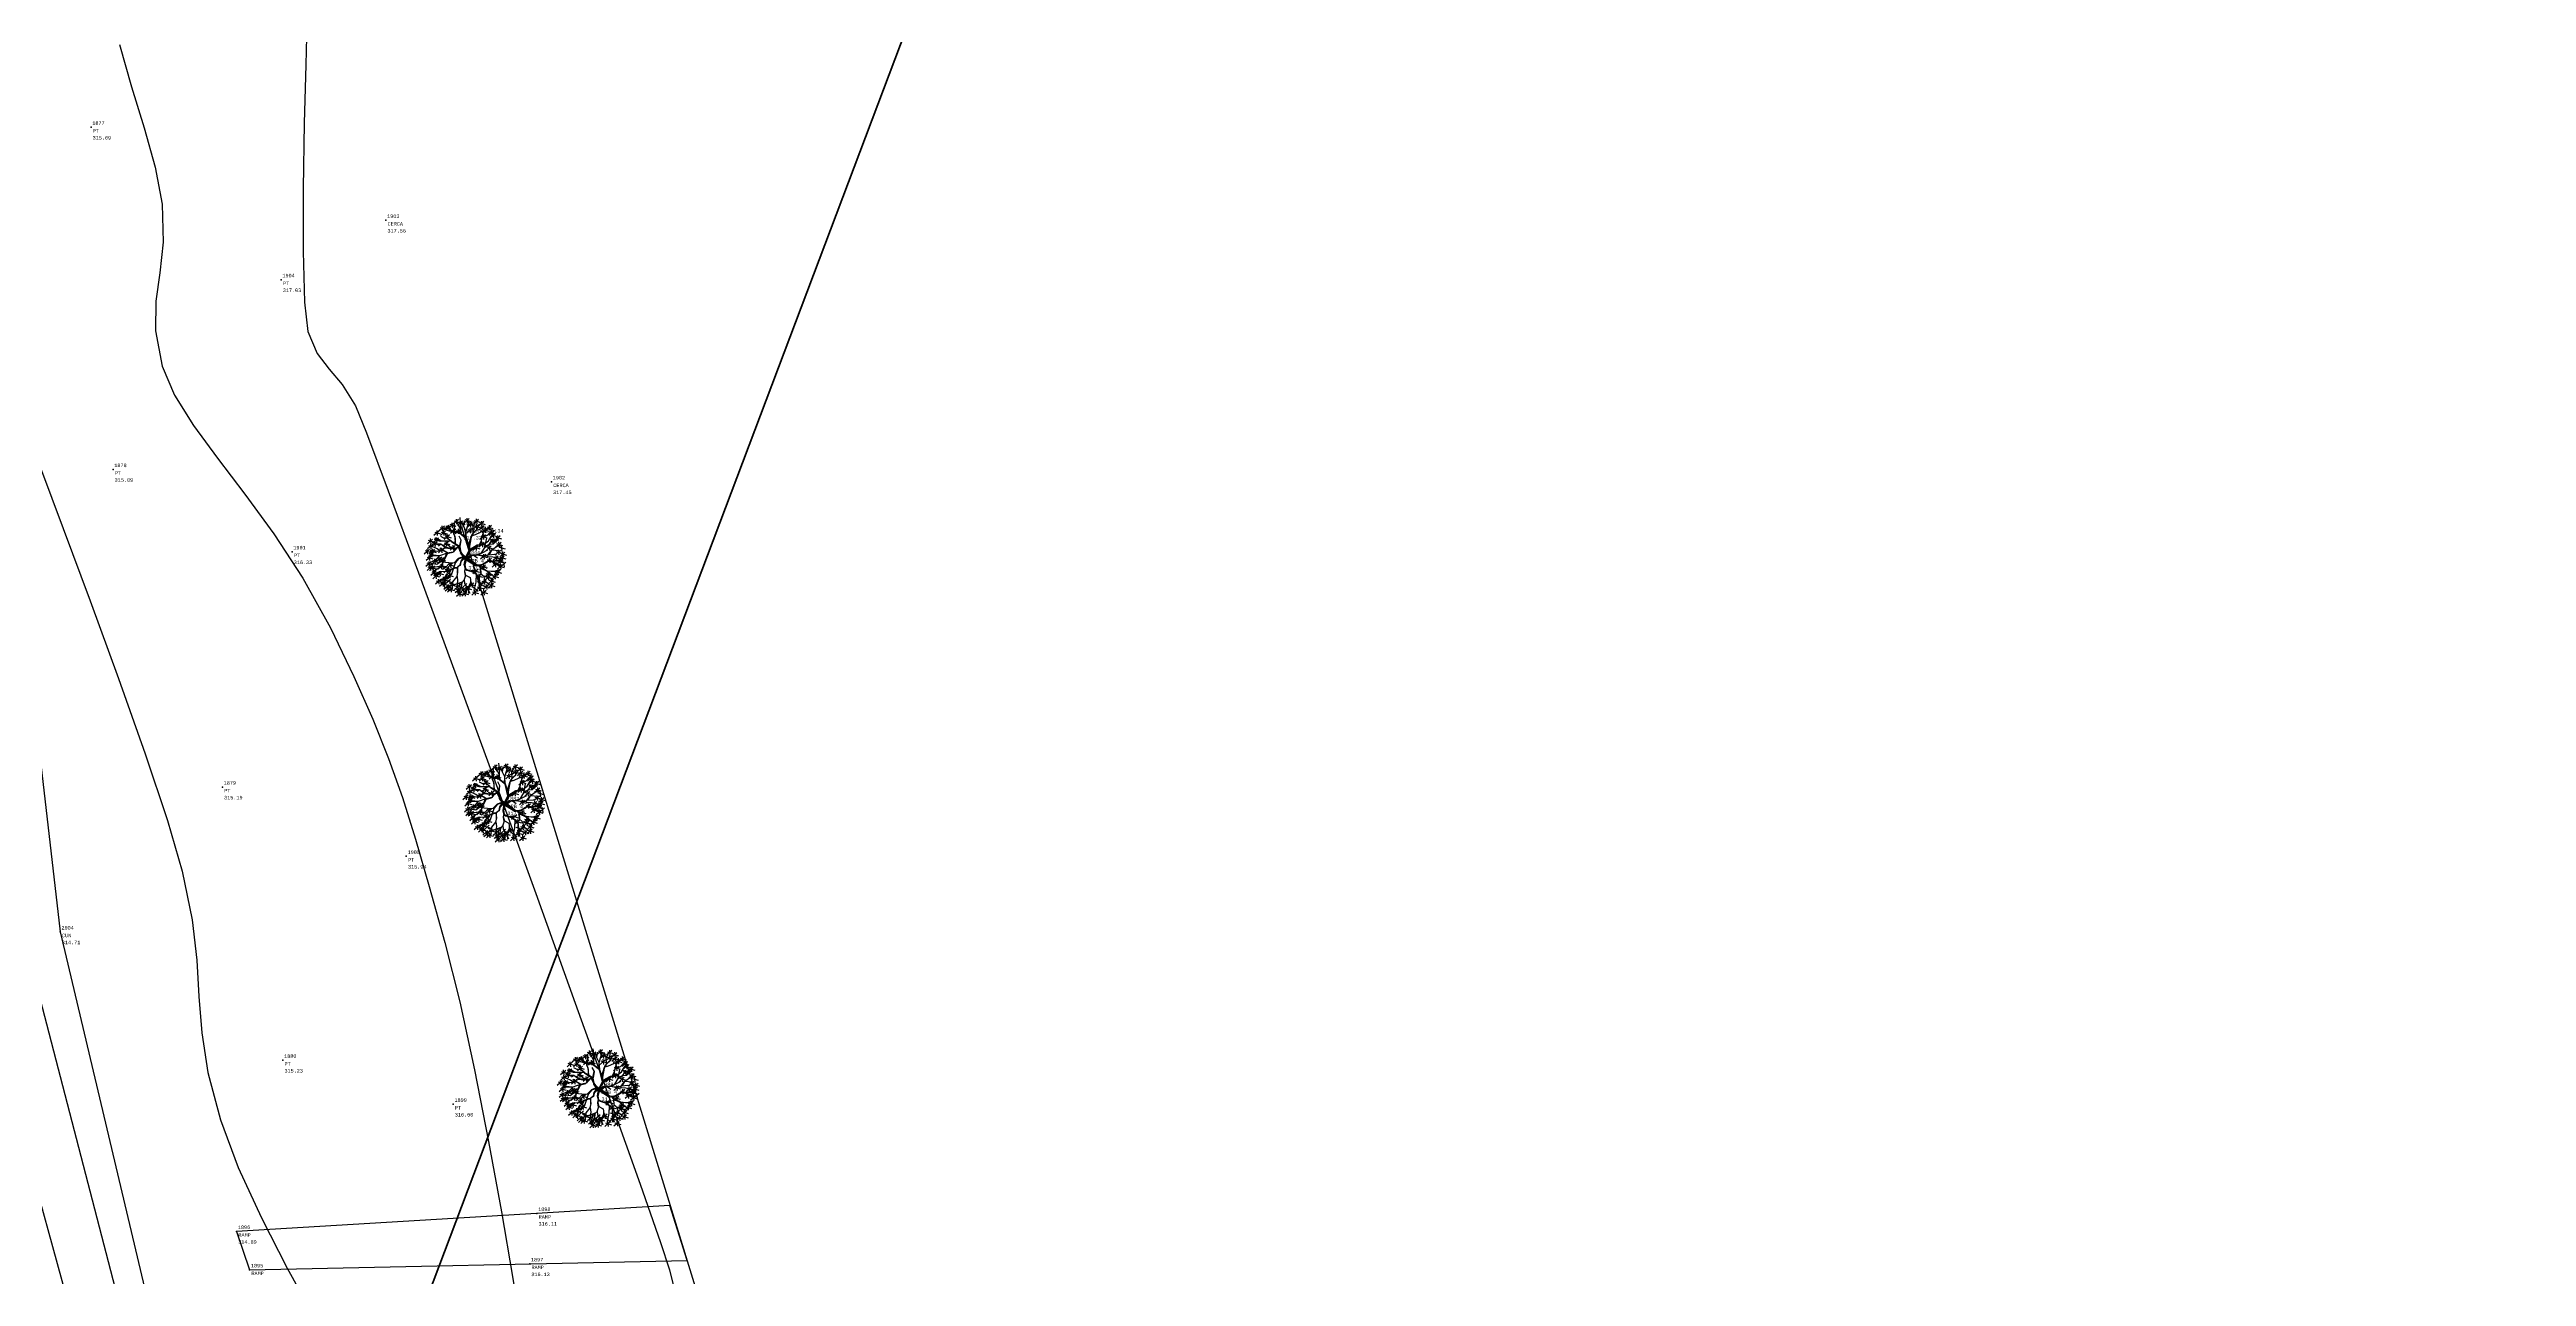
# Model space of a CAD drawing. Header units: metres. Extents: x 5050628 to 5051715, y 2427226 to 2427693.
# Drawn here: x 5051138.74 to 5051173.52, y 2427525.9 to 2427543.13 of the extents above; entities that cross this region are included whole.
import ezdxf
from ezdxf.enums import TextEntityAlignment as Align

# ---------------------------------------------------------------- set-up
doc = ezdxf.new("R2010")
doc.units = ezdxf.units.M
for name, color, linetype in [('ARBOLES', 3, 'Continuous'), ('C-TOPO-MINR-N', 11, 'Continuous'), ('Cuneta N', 150, 'Continuous'), ('CVL_PUNTO', 2, 'Continuous'), ('CVL_PUNTO_COR', 2, 'Continuous'), ('CVL_PUNTO_NUM', 2, 'Continuous'), ('Paramento', 7, 'Continuous'), ('Rampa', 253, 'Continuous'), ('Vía', 40, 'Continuous')]:
    doc.layers.add(name, color=color, linetype=linetype)
doc.layers.add('Red Media Tension', color=6, linetype='Continuous', lineweight=100)
doc.styles.add('MONOTXT4', font='monotxt4.shx')

# ---------------------------------------------------------------- blocks, each defined once
blk = doc.blocks.new('ar-2')
at = {"layer": 'ARBOLES'}
for p, q in [((28.786, 111.965), (28.579, 111.782)), ((28.613, 111.92), (28.846, 111.848)), ((28.69, 111.982), (28.714, 111.782)), ((28.994, 112.147), (28.788, 111.964)), ((28.821, 112.102), (29.055, 112.03)), ((29.043, 111.964), (28.837, 111.781)), ((28.87, 111.919), (29.104, 111.847)), ((28.899, 112.164), (28.922, 111.964)), ((28.948, 111.981), (28.971, 111.781)), ((29.159, 112.15), (28.953, 111.966)), ((29.24, 111.943), (28.972, 112.031)), ((28.986, 112.105), (29.22, 112.033)), ((29.064, 112.167), (29.087, 111.966)), ((29.381, 112.272), (29.175, 112.089)), ((29.208, 112.227), (29.442, 112.155)), ((29.442, 112.04), (29.235, 111.857)), ((29.269, 111.995), (29.502, 111.923)), ((29.286, 112.289), (29.309, 112.089)), ((29.552, 112.413), (29.346, 112.23)), ((29.401, 112.088), (29.364, 112.162)), ((29.379, 112.368), (29.613, 112.296)), ((29.632, 112.027), (29.426, 111.844)), ((29.457, 112.43), (29.48, 112.23)), ((29.459, 111.982), (29.692, 111.91)), ((29.716, 112.36), (29.509, 112.177)), ((29.537, 112.044), (29.56, 111.844)), ((29.543, 112.315), (29.776, 112.243)), ((29.603, 112.491), (29.626, 112.29)), ((29.982, 112.455), (29.776, 112.272)), ((29.809, 112.411), (30.043, 112.339)), ((29.887, 112.473), (29.91, 112.272)), ((30.096, 112.061), (29.889, 111.878)), ((30.099, 112.288), (29.893, 112.105)), ((29.923, 112.016), (30.156, 111.944)), ((29.926, 112.243), (30.16, 112.171)), ((30, 112.078), (30.023, 111.878)), ((30.004, 112.305), (30.027, 112.105)), ((30.344, 112.212), (30.137, 112.029)), ((30.353, 112.423), (30.146, 112.24)), ((30.171, 112.168), (30.404, 112.095)), ((30.18, 112.379), (30.413, 112.306)), ((30.248, 112.23), (30.271, 112.029)), ((30.257, 112.441), (30.28, 112.24)), ((30.555, 112.339), (30.348, 112.155)), ((30.566, 112.171), (30.36, 111.988)), ((30.382, 112.294), (30.615, 112.222)), ((30.393, 112.127), (30.627, 112.054)), ((30.434, 111.919), (30.446, 112)), ((30.459, 112.356), (30.482, 112.155)), ((30.471, 112.189), (30.494, 111.988)), ((30.694, 112.066), (30.488, 111.883)), ((30.521, 112.021), (30.755, 111.949)), ((30.599, 112.083), (30.622, 111.883)), ((30.86, 112.173), (30.654, 111.99)), ((30.687, 112.129), (30.921, 112.056)), ((30.743, 112.051), (30.977, 111.979)), ((30.963, 111.971), (30.756, 111.788)), ((30.765, 112.191), (30.788, 111.99)), ((30.79, 111.926), (31.023, 111.854)), ((30.867, 111.988), (30.89, 111.788)), ((28.4, 111.227), (28.194, 111.044)), ((28.227, 111.182), (28.46, 111.11)), ((28.48, 110.97), (28.274, 110.787)), ((28.305, 111.244), (28.328, 111.044)), ((28.307, 110.925), (28.541, 110.853)), ((28.528, 111.641), (28.322, 111.457)), ((28.536, 111.431), (28.33, 111.248)), ((28.355, 111.596), (28.589, 111.524)), ((28.363, 111.387), (28.597, 111.315)), ((28.569, 111.108), (28.363, 110.925)), ((28.385, 110.987), (28.408, 110.787)), ((28.603, 111.231), (28.396, 111.048)), ((28.43, 111.186), (28.663, 111.114)), ((28.433, 111.658), (28.456, 111.457)), ((28.441, 111.449), (28.464, 111.248)), ((28.474, 111.126), (28.497, 110.925)), ((28.703, 111.533), (28.497, 111.35)), ((28.507, 111.248), (28.53, 111.048)), ((28.68, 111.44), (28.53, 111.502)), ((28.764, 111.682), (28.558, 111.499)), ((28.608, 111.55), (28.631, 111.35)), ((28.669, 111.7), (28.692, 111.499)), ((28.875, 110.925), (28.669, 110.742)), ((28.964, 111.276), (28.758, 111.092)), ((28.78, 110.942), (28.803, 110.742)), ((28.869, 111.293), (28.892, 111.092)), ((28.885, 110.919), (28.908, 110.719)), ((29.153, 111.542), (28.947, 111.359)), ((28.98, 111.498), (29.214, 111.426)), ((29.198, 111.809), (28.992, 111.626)), ((29.025, 111.764), (29.259, 111.692)), ((29.058, 111.56), (29.081, 111.359)), ((29.29, 111.272), (29.084, 111.452)), ((29.103, 111.827), (29.126, 111.626)), ((29.426, 111.381), (29.22, 111.198)), ((29.253, 111.336), (29.486, 111.264)), ((29.331, 111.398), (29.354, 111.198)), ((30.16, 111.33), (30.393, 111.258)), ((30.237, 111.392), (30.26, 111.192)), ((30.572, 111.509), (30.366, 111.326)), ((30.399, 111.465), (30.632, 111.392)), ((30.638, 111.025), (30.432, 110.841)), ((30.449, 111.764), (30.683, 111.692)), ((30.465, 110.98), (30.699, 110.908)), ((30.477, 111.527), (30.5, 111.326)), ((30.527, 111.827), (30.55, 111.626)), ((30.543, 111.042), (30.566, 110.841)), ((30.603, 111.328), (30.677, 111.671)), ((30.85, 111.375), (30.644, 111.192)), ((30.677, 111.33), (30.911, 111.258)), ((30.755, 111.392), (30.778, 111.192)), ((30.808, 111.591), (31.042, 111.519)), ((31.017, 111.865), (30.81, 111.682)), ((30.844, 111.82), (31.077, 111.748)), ((30.857, 111.782), (30.956, 111.857)), ((30.921, 111.882), (30.945, 111.682)), ((31.128, 110.97), (30.922, 110.787)), ((31.2, 111.764), (30.994, 111.581)), ((31.222, 111.198), (31.016, 111.015)), ((31.027, 111.72), (31.261, 111.648)), ((31.239, 111.509), (31.033, 111.326)), ((31.033, 110.987), (31.056, 110.787)), ((31.049, 111.153), (31.283, 111.081)), ((31.066, 111.465), (31.3, 111.392)), ((31.094, 111.372), (31.231, 111.378)), ((31.105, 111.782), (31.128, 111.581)), ((31.127, 111.215), (31.15, 111.015)), ((31.144, 111.527), (31.167, 111.326)), ((31.368, 110.97), (31.162, 110.787)), ((31.164, 111.32), (31.398, 111.248)), ((31.394, 111.125), (31.188, 110.942)), ((31.195, 110.925), (31.428, 110.853)), ((31.221, 111.081), (31.455, 111.009)), ((31.242, 111.382), (31.265, 111.182)), ((31.273, 110.987), (31.296, 110.787)), ((31.299, 111.143), (31.322, 110.942)), ((28.468, 110.742), (28.262, 110.559)), ((28.295, 110.697), (28.529, 110.625)), ((28.513, 110.584), (28.307, 110.401)), ((28.34, 110.539), (28.574, 110.467)), ((28.373, 110.759), (28.396, 110.559)), ((28.608, 110.578), (28.402, 110.395)), ((28.418, 110.601), (28.441, 110.401)), ((28.435, 110.533), (28.669, 110.461)), ((28.669, 110.386), (28.463, 110.203)), ((28.699, 110.836), (28.493, 110.653)), ((28.513, 110.595), (28.536, 110.395)), ((28.526, 110.791), (28.759, 110.719)), ((28.738, 110.254), (28.532, 110.071)), ((28.565, 110.21), (28.798, 110.138)), ((28.574, 110.403), (28.597, 110.203)), ((28.604, 110.853), (28.627, 110.653)), ((28.848, 110.035), (28.641, 109.852)), ((28.643, 110.272), (28.666, 110.071)), ((28.675, 109.99), (28.908, 109.918)), ((28.897, 110.351), (28.69, 110.168)), ((28.702, 110.88), (28.936, 110.808)), ((28.724, 110.306), (28.957, 110.234)), ((28.953, 110.629), (28.747, 110.446)), ((28.752, 110.053), (28.776, 109.852)), ((28.98, 110.902), (28.774, 110.719)), ((28.78, 110.585), (29.013, 110.513)), ((28.801, 110.368), (28.825, 110.168)), ((28.807, 110.857), (29.041, 110.785)), ((29.013, 109.94), (28.807, 109.757)), ((29.048, 110.123), (28.842, 109.94)), ((28.858, 110.647), (28.881, 110.446)), ((28.875, 110.078), (29.109, 110.006)), ((28.918, 109.957), (28.941, 109.757)), ((28.953, 110.14), (28.976, 109.94)), ((29.183, 110.491), (28.977, 110.308)), ((29.01, 110.446), (29.243, 110.374)), ((29.237, 110.04), (29.031, 109.856)), ((29.064, 109.995), (29.297, 109.923)), ((29.088, 110.508), (29.111, 110.308)), ((29.113, 110.228), (29.346, 110.156)), ((29.32, 110.686), (29.114, 110.503)), ((29.147, 110.641), (29.381, 110.569)), ((29.225, 110.703), (29.248, 110.503)), ((30.328, 110.446), (30.122, 110.263)), ((30.155, 110.402), (30.389, 110.329)), ((30.449, 110.246), (30.243, 110.063)), ((30.276, 110.201), (30.51, 110.129)), ((30.294, 109.956), (30.527, 109.884)), ((30.354, 110.263), (30.377, 110.063)), ((30.627, 110.614), (30.421, 110.43)), ((30.65, 110.024), (30.444, 109.841)), ((30.454, 110.569), (30.687, 110.497)), ((30.477, 109.979), (30.71, 109.907)), ((30.532, 110.631), (30.555, 110.43)), ((30.555, 110.041), (30.578, 109.841)), ((30.811, 110.324), (30.605, 110.14)), ((30.811, 110.191), (30.605, 110.008)), ((30.638, 110.279), (30.872, 110.207)), ((30.868, 110.88), (30.662, 110.697)), ((30.716, 110.341), (30.739, 110.14)), ((30.716, 110.208), (30.739, 110.008)), ((30.944, 110.051), (30.738, 109.868)), ((30.771, 110.006), (31.004, 109.934)), ((30.773, 110.897), (30.796, 110.697)), ((30.849, 110.068), (30.872, 109.868)), ((31.078, 110.24), (30.872, 110.057)), ((31.089, 110.713), (30.883, 110.53)), ((30.883, 110.226), (31.007, 110.065)), ((30.905, 110.195), (31.138, 110.123)), ((30.916, 110.668), (31.15, 110.596)), ((30.983, 110.257), (31.006, 110.057)), ((30.994, 110.73), (31.017, 110.53)), ((31.2, 110.407), (30.994, 110.224)), ((31.276, 110.82), (31.07, 110.637)), ((31.301, 110.632), (31.094, 110.449)), ((31.103, 110.776), (31.336, 110.704)), ((31.105, 110.425), (31.128, 110.224)), ((31.128, 110.587), (31.361, 110.515)), ((31.181, 110.838), (31.204, 110.637)), ((31.205, 110.649), (31.228, 110.449)), ((31.433, 110.725), (31.227, 110.542)), ((31.338, 110.742), (31.361, 110.542)), ((28.84, 109.895), (29.074, 109.823)), ((28.974, 109.92), (28.997, 109.72)), ((29.186, 109.821), (28.979, 109.638)), ((29.235, 109.753), (29.028, 109.57)), ((29.09, 109.838), (29.113, 109.638)), ((29.331, 109.718), (29.124, 109.535)), ((29.139, 109.77), (29.162, 109.57)), ((29.158, 109.673), (29.391, 109.601)), ((29.181, 109.913), (29.414, 109.841)), ((29.23, 109.845), (29.463, 109.773)), ((29.235, 109.735), (29.259, 109.535)), ((29.603, 109.817), (29.397, 109.634)), ((29.459, 109.65), (29.692, 109.578)), ((29.684, 109.547), (29.478, 109.364)), ((29.508, 109.835), (29.531, 109.634)), ((29.511, 109.502), (29.745, 109.43)), ((29.514, 109.523), (29.632, 109.679)), ((29.537, 109.712), (29.56, 109.512)), ((29.581, 109.897), (29.605, 109.696)), ((29.589, 109.564), (29.612, 109.364)), ((29.654, 109.673), (29.887, 109.601)), ((29.887, 109.874), (29.681, 109.691)), ((29.887, 109.556), (29.681, 109.373)), ((29.904, 109.773), (29.698, 109.59)), ((29.714, 109.512), (29.948, 109.44)), ((29.731, 109.735), (29.754, 109.535)), ((29.792, 109.574), (29.815, 109.373)), ((30.01, 109.763), (29.803, 109.579)), ((29.869, 109.753), (29.831, 109.61)), ((29.831, 109.61), (29.85, 109.479)), ((29.837, 109.718), (30.07, 109.646)), ((29.914, 109.78), (29.938, 109.579)), ((30.165, 109.907), (29.959, 109.724)), ((29.992, 109.862), (30.226, 109.79)), ((30.282, 109.601), (30.076, 109.418)), ((30.109, 109.556), (30.343, 109.484)), ((30.167, 109.616), (30.211, 109.523)), ((30.187, 109.618), (30.21, 109.418)), ((30.471, 109.796), (30.265, 109.613)), ((30.298, 109.751), (30.532, 109.679)), ((30.376, 109.813), (30.399, 109.613)), ((30.645, 109.605), (30.439, 109.422)), ((30.472, 109.561), (30.706, 109.489)), ((30.743, 109.829), (30.537, 109.646)), ((30.55, 109.623), (30.573, 109.422)), ((30.57, 109.784), (30.804, 109.712)), ((30.648, 109.846), (30.671, 109.646)), ((30.94, 109.879), (30.733, 109.696)), ((30.767, 109.835), (31, 109.763)), ((30.844, 109.897), (30.867, 109.696))]:
    blk.add_line(p, q, dxfattribs=at)
at = {"layer": 'ARBOLES', "color": 27}
for p, q in [((29.041, 111.839), (28.91, 111.982)), ((29.245, 111.956), (29.091, 112.149)), ((29.115, 112.149), (29.24, 111.988)), ((29.24, 111.988), (29.14, 112.174)), ((29.277, 111.969), (29.158, 112.187)), ((29.383, 111.888), (29.245, 111.956)), ((29.383, 111.9), (29.277, 111.969)), ((29.346, 112.057), (29.369, 111.857)), ((29.37, 111.844), (29.414, 112.149)), ((29.494, 111.894), (29.383, 111.9)), ((29.414, 112.149), (29.395, 112.287)), ((29.619, 111.888), (29.494, 111.894)), ((29.638, 112.025), (29.5, 112.311)), ((29.638, 112.218), (29.619, 112.342)), ((29.619, 111.888), (29.644, 112.043)), ((29.62, 112.377), (29.643, 112.177)), ((29.638, 112.342), (29.65, 112.224)), ((29.644, 112.043), (29.638, 112.218)), ((29.638, 111.906), (29.644, 111.863)), ((29.644, 111.993), (29.662, 112.348)), ((29.669, 111.832), (29.644, 111.993)), ((29.756, 112.137), (29.688, 112.342)), ((29.762, 112.143), (29.787, 112.361)), ((29.849, 111.956), (29.762, 112.143)), ((29.837, 111.701), (29.855, 111.95)), ((29.874, 111.677), (29.849, 111.956)), ((29.855, 111.956), (29.974, 112.361)), ((30.129, 112.131), (30.048, 112.355)), ((30.142, 111.882), (30.129, 112.131)), ((30.136, 112.137), (30.229, 112.305)), ((30.142, 111.919), (30.297, 112.038)), ((30.147, 111.882), (30.297, 112.031)), ((30.223, 111.82), (30.428, 111.913)), ((30.297, 112.031), (30.396, 112.249)), ((30.428, 111.913), (30.739, 112.056)), ((30.546, 111.888), (30.595, 111.956)), ((30.595, 111.956), (30.621, 112.125)), ((30.701, 111.8), (30.857, 111.963)), ((30.757, 111.863), (30.87, 111.943)), ((30.757, 111.85), (30.882, 111.919)), ((28.396, 111.064), (28.63, 110.991)), ((28.406, 110.992), (28.767, 110.98)), ((28.786, 110.98), (28.412, 111.011)), ((28.637, 111.16), (28.419, 111.135)), ((28.431, 111.16), (28.556, 111.166)), ((28.723, 111.148), (28.437, 111.198)), ((28.711, 111.253), (28.481, 111.359)), ((28.53, 111.488), (28.763, 111.416)), ((28.591, 111.638), (28.825, 111.565)), ((28.853, 111.558), (28.611, 111.664)), ((28.853, 111.564), (28.636, 111.67)), ((28.804, 110.979), (28.648, 110.817)), ((28.897, 111.564), (28.654, 111.695)), ((28.853, 111.44), (28.68, 111.44)), ((28.829, 111.166), (28.711, 111.253)), ((28.823, 111.166), (28.723, 111.148)), ((28.848, 111.434), (28.755, 111.366)), ((28.791, 111.231), (29.025, 111.159)), ((29.102, 111.085), (28.804, 110.979)), ((29.116, 111.085), (28.811, 111.284)), ((29.016, 111.278), (28.823, 111.166)), ((28.978, 111.677), (28.853, 111.744)), ((29.245, 111.558), (28.853, 111.558)), ((29.091, 111.303), (28.853, 111.44)), ((29.041, 111.297), (28.854, 111.434)), ((29.072, 111.067), (28.973, 110.799)), ((29.091, 111.677), (28.978, 111.677)), ((29.103, 111.06), (28.985, 110.805)), ((28.997, 111.173), (29.14, 111.098)), ((29.246, 111.253), (29.016, 111.278)), ((29.102, 111.683), (29.041, 111.839)), ((29.234, 111.272), (29.041, 111.297)), ((29.277, 111.259), (29.091, 111.303)), ((29.258, 111.564), (29.102, 111.683)), ((29.339, 111.129), (29.102, 111.085)), ((29.109, 111.067), (29.327, 111.116)), ((29.494, 111.409), (29.245, 111.558)), ((29.408, 111.26), (29.265, 111.26)), ((29.563, 111.334), (29.271, 111.534)), ((29.457, 111.285), (29.277, 111.259)), ((29.47, 111.285), (29.339, 111.129)), ((29.433, 111.278), (29.339, 111.129)), ((29.42, 111.733), (29.37, 111.844)), ((29.37, 111.844), (29.42, 111.683)), ((29.588, 111.876), (29.383, 111.888)), ((29.42, 111.683), (29.414, 111.471)), ((29.439, 111.458), (29.42, 111.733)), ((29.544, 111.334), (29.457, 111.285)), ((29.55, 111.309), (29.47, 111.285)), ((29.619, 111.328), (29.494, 111.409)), ((29.738, 110.942), (29.545, 110.868)), ((29.55, 111.309), (29.625, 111.135)), ((29.756, 110.917), (29.551, 110.861)), ((29.595, 111.266), (29.563, 111.334)), ((29.662, 111.601), (29.576, 111.757)), ((29.862, 111.657), (29.588, 111.876)), ((29.6, 111.352), (29.656, 111.595)), ((29.644, 111.11), (29.6, 111.322)), ((29.656, 111.129), (29.619, 111.328)), ((29.625, 111.346), (29.662, 111.601)), ((29.763, 110.923), (29.638, 111.098)), ((29.749, 110.967), (29.644, 111.11)), ((29.848, 110.918), (29.651, 110.743)), ((29.756, 110.992), (29.656, 111.129)), ((29.657, 110.768), (29.781, 110.936)), ((29.812, 110.923), (29.657, 110.768)), ((29.881, 111.664), (29.669, 111.832)), ((29.855, 110.917), (29.749, 110.967)), ((29.855, 110.917), (29.756, 110.992)), ((29.848, 110.918), (29.775, 110.612)), ((29.848, 110.918), (29.98, 111.197)), ((29.848, 110.918), (30.004, 111.179)), ((29.848, 110.918), (29.887, 110.811)), ((29.98, 111.197), (29.862, 111.657)), ((29.967, 111.378), (29.881, 111.664)), ((29.893, 110.954), (29.881, 110.917)), ((29.881, 110.917), (29.905, 110.817)), ((29.905, 110.817), (29.918, 110.917)), ((29.918, 110.992), (30.017, 111.16)), ((29.918, 110.936), (30.043, 111.017)), ((29.918, 110.917), (29.918, 110.992)), ((29.924, 110.911), (30.018, 110.986)), ((29.949, 110.886), (30.092, 111.005)), ((29.961, 111.421), (30.067, 111.77)), ((29.998, 111.352), (29.967, 111.378)), ((30.004, 111.179), (29.974, 111.346)), ((29.98, 111.384), (30.017, 111.534)), ((29.998, 111.365), (30.08, 111.794)), ((30.017, 111.179), (29.998, 111.352)), ((30.017, 111.246), (30.297, 111.409)), ((30.018, 110.986), (30.105, 111.017)), ((30.03, 111.209), (30.253, 111.359)), ((30.036, 111.179), (30.309, 111.396)), ((30.08, 111.794), (30.142, 111.882)), ((30.086, 111.776), (30.223, 111.82)), ((30.092, 111.005), (30.155, 111.005)), ((30.104, 111.813), (30.229, 111.826)), ((30.105, 111.017), (30.298, 111.017)), ((30.333, 111.375), (30.126, 111.192)), ((30.155, 111.005), (30.31, 110.892)), ((30.192, 110.986), (30.323, 111.011)), ((30.279, 111.017), (30.472, 111.091)), ((30.297, 111.409), (30.422, 111.421)), ((30.298, 111.017), (30.422, 110.992)), ((30.309, 111.396), (30.471, 111.409)), ((30.348, 111.017), (30.478, 111.091)), ((30.385, 111.421), (30.459, 111.59)), ((30.622, 111.809), (30.416, 111.626)), ((30.422, 111.421), (30.446, 111.502)), ((30.422, 110.992), (30.727, 111.017)), ((30.446, 111.502), (30.491, 111.701)), ((30.471, 111.409), (30.565, 111.446)), ((30.472, 111.091), (30.609, 111.322)), ((30.484, 111.714), (30.546, 111.888)), ((30.491, 111.701), (30.701, 111.8)), ((30.491, 111.091), (30.721, 111.21)), ((30.502, 111.739), (30.695, 111.794)), ((30.528, 110.992), (30.659, 110.986)), ((30.565, 111.446), (30.739, 111.577)), ((30.609, 111.322), (30.783, 111.434)), ((30.615, 111.366), (30.789, 111.44)), ((30.628, 111.005), (30.721, 110.955)), ((30.721, 110.955), (30.908, 110.942)), ((30.727, 111.017), (30.876, 111.216)), ((30.739, 111.577), (30.857, 111.782)), ((30.746, 111.023), (30.976, 111.048)), ((30.981, 111.635), (30.775, 111.452)), ((30.777, 111.036), (30.889, 111.229)), ((30.783, 111.648), (31.017, 111.576)), ((30.783, 111.434), (30.939, 111.453)), ((30.789, 111.434), (30.895, 111.621)), ((30.876, 111.216), (31.094, 111.372)), ((30.886, 111.653), (30.909, 111.452)), ((30.889, 111.216), (31.275, 111.173)), ((30.908, 110.942), (31.293, 110.874)), ((30.939, 111.453), (31.088, 111.652)), ((30.939, 111.453), (31.119, 111.614)), ((30.955, 110.925), (31.189, 110.853)), ((30.976, 111.048), (31.063, 111.042)), ((28.648, 110.817), (28.418, 110.705)), ((28.699, 110.637), (28.456, 110.675)), ((28.568, 110.525), (28.462, 110.5)), ((28.63, 110.525), (28.475, 110.482)), ((28.496, 110.341), (28.729, 110.269)), ((28.798, 110.5), (28.531, 110.339)), ((28.755, 110.538), (28.537, 110.532)), ((28.86, 110.357), (28.58, 110.27)), ((28.705, 110.282), (28.58, 110.257)), ((28.599, 110.233), (28.705, 110.282)), ((28.612, 110.208), (28.842, 110.345)), ((28.923, 110.563), (28.63, 110.525)), ((28.848, 110.743), (28.699, 110.637)), ((28.991, 110.096), (28.755, 109.984)), ((28.991, 110.793), (28.798, 110.5)), ((28.985, 110.805), (28.848, 110.743)), ((29.109, 110.339), (28.86, 110.357)), ((29.284, 110.681), (28.916, 110.724)), ((29.06, 110.538), (28.923, 110.563)), ((29.066, 110.532), (28.923, 110.438)), ((29.035, 110.158), (28.96, 109.791)), ((29.091, 110.245), (28.973, 109.766)), ((29.078, 110.251), (28.991, 110.096)), ((29.178, 110.669), (29.06, 110.538)), ((29.184, 110.282), (29.078, 110.251)), ((29.286, 110.273), (29.08, 110.09)), ((29.271, 110.245), (29.103, 110.052)), ((29.228, 110.432), (29.109, 110.339)), ((29.122, 110.332), (29.228, 110.407)), ((29.228, 110.407), (29.165, 110.282)), ((29.408, 110.693), (29.178, 110.669)), ((29.253, 110.426), (29.184, 110.282)), ((29.191, 110.29), (29.214, 110.09)), ((29.414, 110.507), (29.228, 110.432)), ((29.246, 109.784), (29.713, 109.952)), ((29.427, 110.494), (29.253, 110.426)), ((29.421, 110.687), (29.271, 110.245)), ((29.321, 109.952), (29.302, 109.679)), ((29.489, 110.152), (29.321, 109.952)), ((29.545, 110.868), (29.377, 110.693)), ((29.551, 110.861), (29.408, 110.693)), ((29.514, 110.519), (29.414, 110.507)), ((29.501, 110.482), (29.427, 110.494)), ((29.433, 110.693), (29.582, 110.868)), ((29.52, 110.332), (29.489, 110.152)), ((29.52, 109.984), (29.489, 109.753)), ((29.495, 110.164), (29.52, 109.984)), ((29.501, 110.519), (29.52, 110.332)), ((29.613, 110.612), (29.514, 110.525)), ((29.582, 110.575), (29.514, 110.519)), ((29.52, 110.307), (29.526, 110.513)), ((29.626, 110.6), (29.582, 110.575)), ((29.644, 110.774), (29.613, 110.612)), ((29.651, 110.743), (29.626, 110.6)), ((29.781, 110.027), (29.682, 109.915)), ((29.812, 110.874), (29.769, 110.625)), ((29.775, 110.612), (29.812, 110.457)), ((29.831, 110.195), (29.775, 110.04)), ((29.775, 110.04), (29.787, 109.884)), ((29.8, 110.45), (29.787, 110.357)), ((29.787, 110.357), (29.819, 110.183)), ((29.819, 110.432), (29.794, 110.364)), ((29.794, 110.364), (29.837, 110.208)), ((29.856, 110.812), (29.8, 110.618)), ((29.8, 110.618), (29.825, 110.469)), ((29.812, 110.457), (29.887, 110.413)), ((29.825, 110.469), (29.912, 110.426)), ((29.837, 110.208), (30.018, 110.12)), ((29.887, 110.811), (30.223, 110.599)), ((29.887, 110.413), (30.124, 110.345)), ((29.912, 110.426), (30.092, 110.37)), ((29.93, 110.898), (30.291, 110.618)), ((29.937, 110.805), (29.93, 110.867)), ((29.93, 110.867), (30.21, 110.655)), ((30.204, 110.631), (29.937, 110.805)), ((30.21, 110.655), (29.967, 110.811)), ((30.018, 110.12), (30.043, 109.915)), ((30.03, 109.965), (30.024, 109.909)), ((30.285, 110.413), (30.055, 110.382)), ((30.124, 110.37), (30.254, 110.264)), ((30.124, 110.345), (30.248, 110.245)), ((30.13, 110.37), (30.285, 110.413)), ((30.235, 109.934), (30.167, 109.616)), ((30.291, 110.618), (30.204, 110.631)), ((30.223, 110.599), (30.341, 110.593)), ((30.248, 110.245), (30.235, 109.934)), ((30.26, 110.257), (30.379, 110.071)), ((30.309, 110.618), (30.372, 110.618)), ((30.341, 110.593), (30.422, 110.493)), ((30.366, 110.046), (30.379, 109.853)), ((30.372, 110.618), (30.502, 110.649)), ((30.379, 110.071), (30.397, 109.884)), ((30.403, 110.581), (30.446, 110.493)), ((30.409, 110.581), (30.534, 110.643)), ((30.416, 110.488), (30.428, 110.282)), ((30.422, 110.493), (30.701, 110.369)), ((30.428, 110.282), (30.546, 110.189)), ((30.453, 110.282), (30.435, 110.482)), ((30.446, 110.493), (30.695, 110.388)), ((30.502, 110.649), (30.739, 110.787)), ((30.534, 110.643), (30.733, 110.768)), ((30.546, 110.189), (30.615, 109.971)), ((30.565, 110.171), (30.814, 110.102)), ((30.578, 110.189), (30.827, 110.108)), ((30.615, 109.971), (30.771, 109.853)), ((30.638, 110.146), (30.872, 110.074)), ((30.683, 110.364), (30.883, 110.226)), ((30.695, 110.835), (30.928, 110.763)), ((30.695, 110.388), (31, 110.35)), ((30.701, 110.369), (31.019, 110.376)), ((30.733, 110.768), (30.9, 110.737)), ((30.739, 110.787), (30.882, 110.755)), ((30.827, 110.108), (30.914, 109.977)), ((30.882, 110.755), (31.199, 110.787)), ((30.9, 110.737), (31.156, 110.631)), ((31.138, 110.612), (30.907, 110.724)), ((31.181, 110.811), (30.919, 110.761)), ((31, 110.35), (31.099, 110.195)), ((31.019, 110.376), (31.231, 110.443)), ((31.027, 110.363), (31.261, 110.29)), ((31.249, 110.581), (31.138, 110.612)), ((31.261, 110.599), (31.144, 110.625)), ((31.156, 110.631), (31.274, 110.625)), ((31.298, 110.798), (31.181, 110.811)), ((31.199, 110.787), (31.293, 110.755)), ((31.298, 110.78), (31.224, 110.792)), ((29.215, 109.772), (29.085, 109.691)), ((29.676, 109.915), (29.215, 109.772)), ((29.302, 109.679), (29.259, 109.616)), ((29.632, 109.695), (29.426, 109.512)), ((29.677, 109.879), (29.47, 109.696)), ((29.663, 109.729), (29.47, 109.517)), ((29.663, 109.722), (29.539, 109.511)), ((29.682, 109.915), (29.663, 109.729)), ((29.787, 109.884), (29.869, 109.753)), ((29.875, 109.753), (29.999, 109.492)), ((30.024, 109.909), (29.955, 109.76)), ((29.962, 109.747), (29.955, 109.486)), ((30.043, 109.915), (29.962, 109.747)), ((30.043, 109.915), (30.099, 109.772)), ((30.07, 109.924), (30.093, 109.724)), ((30.099, 109.772), (30.335, 109.573)), ((30.397, 109.585), (30.372, 109.841)), ((30.379, 109.853), (30.422, 109.592)), ((30.391, 109.884), (30.441, 109.592)), ((30.397, 109.884), (30.652, 109.735))]:
    blk.add_line(p, q, dxfattribs=at)

msp = doc.modelspace()

# ---------------------------------------------------------------- linework, layer by layer
at = {"layer": 'C-TOPO-MINR-N', "color": 32, "linetype": 'Continuous', "lineweight": -3}
for points in [[(5051139.723, 2427543.201, 316.966), (5051139.892, 2427542.608, 316.966), (5051140.069, 2427542.03, 316.966), (5051140.223, 2427541.478, 316.966), (5051140.319, 2427540.959, 316.966), (5051140.335, 2427540.428, 316.966), (5051140.288, 2427539.995, 316.966), (5051140.234, 2427539.599, 316.966), (5051140.226, 2427539.181, 316.966), (5051140.321, 2427538.683, 316.966), (5051140.493, 2427538.278, 316.966), (5051140.759, 2427537.85, 316.966), (5051141.096, 2427537.39, 316.966), (5051141.48, 2427536.887, 316.966), (5051141.888, 2427536.329, 316.966), (5051142.297, 2427535.707, 316.966), (5051142.683, 2427535.008, 316.966), (5051143.012, 2427534.325, 316.966), (5051143.279, 2427533.727, 316.966), (5051143.5, 2427533.175, 316.966), (5051143.694, 2427532.627, 316.966), (5051143.878, 2427532.041, 316.966), (5051144.071, 2427531.375, 316.966), (5051144.289, 2427530.59, 316.966), (5051144.498, 2427529.755, 316.966), (5051144.705, 2427528.801, 316.966), (5051144.903, 2427527.795, 316.966), (5051145.084, 2427526.805, 316.966), (5051145.24, 2427525.899, 316.966), (5051145.363, 2427525.145, 316.966)], [(5051142.353, 2427543.507, 317.966), (5051142.336, 2427542.917, 317.966), (5051142.316, 2427542.096, 317.966), (5051142.301, 2427541.178, 317.966), (5051142.299, 2427540.296, 317.966), (5051142.318, 2427539.583, 317.966), (5051142.365, 2427539.171, 317.966), (5051142.498, 2427538.863, 317.966), (5051142.665, 2427538.644, 317.966), (5051142.848, 2427538.427, 317.966), (5051143.034, 2427538.129, 317.966), (5051143.189, 2427537.748, 317.966), (5051143.496, 2427536.934, 317.966), (5051143.922, 2427535.783, 317.966), (5051144.432, 2427534.393, 317.966), (5051144.991, 2427532.858, 317.966), (5051145.565, 2427531.275, 317.966), (5051146.12, 2427529.739, 317.966), (5051146.619, 2427528.346, 317.966), (5051147.03, 2427527.193, 317.966), (5051147.317, 2427526.376, 317.966), (5051147.446, 2427525.99, 317.966), (5051147.54, 2427525.594, 317.966)], [(5051138.611, 2427537.255, 315.966), (5051138.932, 2427536.405, 315.966), (5051139.311, 2427535.387, 315.966), (5051139.708, 2427534.298, 315.966), (5051140.083, 2427533.237, 315.966), (5051140.394, 2427532.301, 315.966), (5051140.602, 2427531.589, 315.966), (5051140.742, 2427530.907, 315.966), (5051140.807, 2427530.339, 315.966), (5051140.838, 2427529.829, 315.966), (5051140.876, 2427529.322, 315.966), (5051140.963, 2427528.763, 315.966), (5051141.138, 2427528.097, 315.966), (5051141.389, 2427527.428, 315.966), (5051141.716, 2427526.72, 315.966), (5051142.077, 2427526.017, 315.966), (5051142.435, 2427525.365, 315.966)]]:
    msp.add_polyline3d(points, dxfattribs=at)
at = {"layer": 'Cuneta N'}
for points in [[(5051203.26, 2427452.263, 308.874), (5051197.702, 2427458.965, 309.213), (5051190.464, 2427466.5, 309.824), (5051184.413, 2427473.092, 310.313), (5051178.583, 2427479.48, 310.976), (5051172.774, 2427485.435, 311.481), (5051166.446, 2427491.868, 312.033), (5051159.903, 2427498.556, 312.441), (5051153.703, 2427505.572, 312.955), (5051148.607, 2427511.902, 313.346), (5051144.162, 2427516.97, 313.858), (5051140.018, 2427524.37, 314.343), (5051138.384, 2427530.67, 314.865), (5051137.517, 2427538.569, 315.33), (5051137.838, 2427545.207, 315.805), (5051139.141, 2427550.602, 316.23), (5051141.536, 2427554.476, 316.482), (5051145.971, 2427560.41, 316.844), (5051153.816, 2427567.222, 317.529), (5051160.576, 2427572.246, 317.942)], [(5051161.007, 2427571.81, 318.12), (5051154.163, 2427566.858, 317.716), (5051146.364, 2427560.035, 317.018), (5051141.854, 2427554.167, 316.681), (5051139.568, 2427550.445, 316.63), (5051138.24, 2427544.985, 316.143), (5051137.981, 2427538.57, 315.506), (5051138.889, 2427530.738, 315.18), (5051140.349, 2427524.571, 314.55), (5051144.858, 2427517.504, 314.105), (5051148.871, 2427512.189, 313.634), (5051153.988, 2427505.916, 313.207), (5051160.16, 2427498.913, 312.699), (5051166.821, 2427492.109, 312.266), (5051173.067, 2427485.782, 311.886), (5051178.855, 2427479.788, 311.213), (5051184.85, 2427473.514, 310.526), (5051190.962, 2427467.17, 310.018), (5051198.311, 2427459.043, 309.4), (5051203.838, 2427452.912, 309.09)]]:
    msp.add_polyline3d(points, dxfattribs=at)
at = {"layer": 'CVL_PUNTO', "color": 4}
for p in [(5051139.322, 2427542.04, 316.155), (5051139.322, 2427542.04, 316.155), (5051143.461, 2427540.733, 318.023), (5051143.461, 2427540.733, 318.023), (5051141.991, 2427539.898, 317.492), (5051141.991, 2427539.898, 317.492), (5051139.631, 2427537.233, 315.559), (5051139.631, 2427537.233, 315.559), (5051145.787, 2427537.06, 317.921), (5051145.787, 2427537.06, 317.921), (5051144.527, 2427536.421, 317.786), (5051144.527, 2427536.421, 317.786), (5051142.145, 2427536.077, 316.793), (5051142.145, 2427536.077, 316.793), (5051144.597, 2427535.999, 317.895), (5051144.597, 2427535.999, 317.895), (5051141.167, 2427532.772, 315.656), (5051141.167, 2427532.772, 315.656), (5051145.145, 2427532.551, 317.502), (5051145.145, 2427532.551, 317.502), (5051143.749, 2427531.8, 316.403), (5051143.749, 2427531.8, 316.403), (5051138.889, 2427530.738, 315.18), (5051138.889, 2427530.738, 315.18), (5051142.015, 2427528.935, 315.701), (5051142.015, 2427528.935, 315.701), (5051144.407, 2427528.318, 316.465), (5051144.407, 2427528.318, 316.465), (5051146.466, 2427528.537, 317.526), (5051146.466, 2427528.537, 317.526), (5051141.366, 2427526.531, 315.359), (5051141.366, 2427526.531, 315.359), (5051145.582, 2427526.784, 316.578), (5051145.582, 2427526.784, 316.578), (5051141.549, 2427525.992, 315.385), (5051141.549, 2427525.992, 315.385), (5051145.481, 2427526.076, 316.6), (5051145.481, 2427526.076, 316.6)]:
    msp.add_point(p, dxfattribs=at)
at = {"layer": 'Paramento', "elevation": 311.719, "flags": 128}
msp.add_lwpolyline([(5051197.191, 2427467.478), (5051189.872, 2427474.626), (5051192.563, 2427477.86), (5051184.079, 2427484.468), (5051176.345, 2427490.778), (5051173.702, 2427492.523), (5051172.835, 2427491.882), (5051167.847, 2427495.967), (5051161.347, 2427503.41), (5051167.183, 2427508.87), (5051155.716, 2427521.161), (5051151.343, 2427518.852), (5051147.904, 2427525.445), (5051144.527, 2427536.421)], dxfattribs=at)
at = {"layer": 'Rampa', "elevation": 315.359, "flags": 128}
msp.add_lwpolyline([(5051147.449, 2427526.896), (5051141.366, 2427526.531), (5051141.549, 2427525.992), (5051147.691, 2427526.123), (5051147.449, 2427526.896)], dxfattribs=at)
at = {"layer": 'Red Media Tension', "elevation": 305.118, "flags": 128}
msp.add_lwpolyline([(5051281.361, 2427377.314), (5051223.315, 2427421.66), (5051139.018, 2427512.293), (5051168.721, 2427590.97)], dxfattribs=at)
at = {"layer": 'Vía'}
msp.add_polyline3d([(5051215.079, 2427437.675, 308.332), (5051211.684, 2427441.798, 308.499), (5051208.075, 2427446.346, 308.598), (5051202.698, 2427451.728, 309.002), (5051197.266, 2427458.371, 309.381), (5051189.948, 2427466.125, 309.859), (5051183.941, 2427472.783, 310.45), (5051177.846, 2427478.877, 311.069), (5051172.252, 2427485.021, 311.61), (5051165.995, 2427491.307, 312.249), (5051159.305, 2427498.125, 312.664), (5051153.137, 2427505.038, 313.125), (5051148.059, 2427511.387, 313.578), (5051143.389, 2427516.7, 314.007), (5051139.363, 2427524.215, 314.543), (5051137.577, 2427530.697, 315.001), (5051136.782, 2427538.62, 315.539), (5051137.127, 2427545.381, 315.984)], dxfattribs=at)

# ---------------------------------------------------------------- block references
at = {"layer": 'ARBOLES', "lineweight": 0, "xscale": 0.3543167345633265, "yscale": 0.3543167345633265, "zscale": 0.3543167345633265}
for p in [(5051134.01, 2427496.699, 317.895), (5051134.554, 2427493.249, 317.499), (5051135.879, 2427489.237, 317.526)]:
    msp.add_blockref('ar-2', p, dxfattribs=at)

# ---------------------------------------------------------------- texts
at = {"layer": 'CVL_PUNTO_COR', "color": 4, "style": 'MONOTXT4'}
for s, p in [('315.69', (5051139.345, 2427541.917, 316.155)), ('317.56', (5051143.484, 2427540.61, 318.023)), ('317.03', (5051142.014, 2427539.775, 317.492)), ('315.09', (5051139.654, 2427537.11, 315.559)), ('317.45', (5051145.81, 2427536.937, 317.921)), ('317.32', (5051144.55, 2427536.298, 317.786)), ('316.33', (5051142.168, 2427535.954, 316.793)), ('317.43', (5051144.62, 2427535.876, 317.895)), ('315.19', (5051141.19, 2427532.649, 315.656)), ('317.04', (5051145.168, 2427532.428, 317.502)), ('315.94', (5051143.772, 2427531.677, 316.403)), ('314.71', (5051138.912, 2427530.615, 315.18)), ('315.23', (5051142.038, 2427528.812, 315.701)), ('317.06', (5051146.489, 2427528.414, 317.526)), ('316.00', (5051144.43, 2427528.195, 316.465)), ('316.11', (5051145.605, 2427526.661, 316.578)), ('314.89', (5051141.389, 2427526.408, 315.359)), ('316.13', (5051145.504, 2427525.953, 316.6))]:
    msp.add_text(s, height=0.05, dxfattribs=at).set_placement(p, align=Align.TOP_LEFT)
at = {"layer": 'CVL_PUNTO_NUM', "color": 4, "style": 'MONOTXT4'}
for s, p in [('1877', (5051139.34, 2427542.058, 316.155)), ('1903', (5051143.479, 2427540.751, 318.023)), ('1904', (5051142.009, 2427539.916, 317.492)), ('1878', (5051139.649, 2427537.251, 315.559)), ('1902', (5051145.805, 2427537.078, 317.921)), ('1885', (5051144.545, 2427536.439, 317.786)), ('1901', (5051142.163, 2427536.095, 316.793)), ('1886', (5051144.615, 2427536.017, 317.895)), ('1879', (5051141.185, 2427532.79, 315.656)), ('1887', (5051145.163, 2427532.569, 317.502)), ('1900', (5051143.767, 2427531.818, 316.403)), ('2004', (5051138.907, 2427530.756, 315.18)), ('1880', (5051142.033, 2427528.953, 315.701)), ('1888', (5051146.484, 2427528.555, 317.526)), ('1899', (5051144.425, 2427528.336, 316.465)), ('1898', (5051145.6, 2427526.802, 316.578)), ('1896', (5051141.384, 2427526.549, 315.359)), ('1895', (5051141.567, 2427526.01, 315.385)), ('1897', (5051145.499, 2427526.094, 316.6))]:
    msp.add_text(s, height=0.05, dxfattribs=at).set_placement(p, align=Align.BOTTOM_LEFT)
for s, p in [('PT', (5051139.347, 2427542.015, 316.155)), ('CERCA', (5051143.486, 2427540.708, 318.023)), ('PT', (5051142.016, 2427539.873, 317.492)), ('PT', (5051139.656, 2427537.208, 315.559)), ('CERCA', (5051145.812, 2427537.035, 317.921)), ('PARAM MZ2 L34', (5051144.552, 2427536.396, 317.786)), ('PT', (5051142.17, 2427536.052, 316.793)), ('ARB 4', (5051144.622, 2427535.974, 317.895)), ('PT', (5051141.192, 2427532.747, 315.656)), ('ARB 4', (5051145.17, 2427532.526, 317.502)), ('PT', (5051143.774, 2427531.775, 316.403)), ('CUN', (5051138.914, 2427530.713, 315.18)), ('PT', (5051142.04, 2427528.91, 315.701)), ('PT', (5051144.432, 2427528.293, 316.465)), ('ARB 4', (5051146.491, 2427528.512, 317.526)), ('RAMP', (5051145.607, 2427526.759, 316.578)), ('RAMP', (5051141.391, 2427526.506, 315.359)), ('RAMP', (5051141.574, 2427525.967, 315.385)), ('RAMP', (5051145.506, 2427526.051, 316.6))]:
    msp.add_text(s, height=0.05, dxfattribs=at).set_placement(p, align=Align.TOP_LEFT)

doc.saveas('drawing.dxf')
